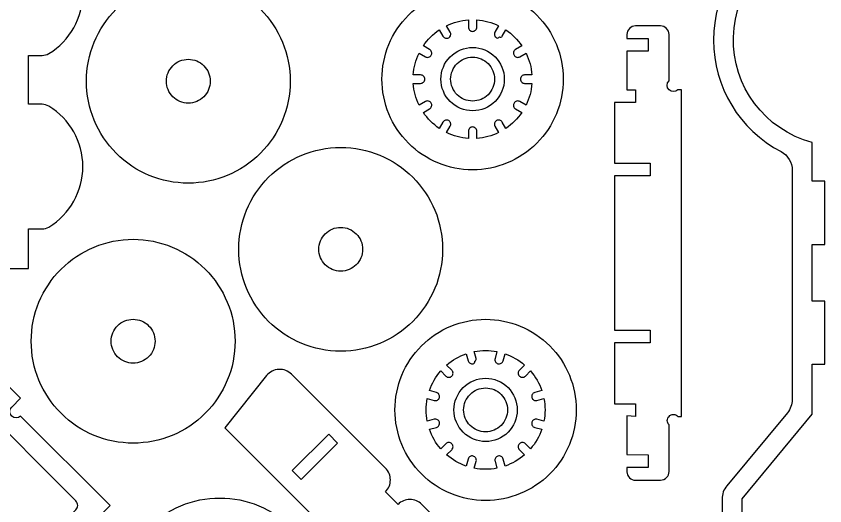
# Model space of a CAD drawing. Extents: x 18 to 858, y 13 to 863.
# Drawn here: x 461.6 to 846.4, y 457.8 to 690.9 of the extents above; entities that cross this region are included whole.
import ezdxf

# ---------------------------------------------------------------- set-up
doc = ezdxf.new("R2010")
doc.units = 0
doc.header["$MEASUREMENT"] = 0
for name, color, linetype in [('EXTERNAL_CUT', 62, 'CONTINUOUS'), ('HOLES', 5, 'CONTINUOUS'), ('POCKET_1MM', 3, 'CONTINUOUS')]:
    doc.layers.add(name, color=color, linetype=linetype)

msp = doc.modelspace()

# ---------------------------------------------------------------- linework, layer by layer
at = {"layer": 'EXTERNAL_CUT'}
for points in [[(410.02, 570.82), (467.48, 570.82), (467.48, 589.62), (474.03, 589.62, 0.137155), (477.14, 590.49, 0.563027), (477.14, 648.02, 0.137155), (474.03, 648.89), (467.48, 648.89), (467.48, 672.18), (474.03, 672.18, 0.137155), (477.14, 673.05, 0.563027), (477.14, 730.58, 0.137155), (474.03, 731.45), (467.48, 731.45), (467.48, 750.26), (410.02, 750.26), (410.02, 703.29), (422.23, 703.29), (422.23, 697.29), (410.02, 697.29), (410.02, 623.79), (422.23, 623.79), (422.23, 617.79), (410.02, 617.79)], [(797.46, 425.22), (806.96, 425.22), (806.96, 461.15), (840.36, 501.34), (840.36, 525.24), (846.36, 525.24), (846.36, 555.24), (840.36, 555.24), (840.36, 582.24), (846.36, 582.24), (846.36, 612.24), (840.36, 612.24), (840.36, 630.7, -0.790358), (843.08, 728.92), (843.08, 746.93), (830.86, 746.93), (830.86, 741.47, -0.278811), (825.51, 732.62, 0.604622), (825.51, 626.36, -0.278811), (830.86, 617.51), (830.86, 508.39, -0.175112), (828.55, 501.99), (799.77, 467.36, 0.175112), (797.46, 460.97)], [(543.52, 611.37, -0.414214), (495.02, 659.88, -0.414214), (543.52, 708.38, -0.414214), (592.02, 659.88, -0.414214)], [(678.78, 617.73, -0.414214), (635.64, 660.87, -0.414214), (678.78, 704, -0.414214), (721.91, 660.87, -0.414214)], [(768.23, 686.18), (756.23, 686.18, 0.414214), (752.23, 682.18), (752.23, 680.18), (762.23, 680.18), (762.23, 674.18), (752.23, 674.18), (752.23, 655.81), (756.23, 655.81), (756.23, 649.81), (746.23, 649.81), (746.23, 620.84), (763.22, 620.84), (763.22, 614.84), (746.23, 614.84), (746.23, 541.34), (763.22, 541.34), (763.22, 535.34), (746.23, 535.34), (746.23, 506.37), (756.23, 506.37), (756.23, 500.37), (752.23, 500.55), (752.23, 482.18), (762.23, 481.99), (762.23, 475.99), (752.23, 475.99), (752.23, 473.99, 0.414214), (756.23, 469.99), (768.23, 469.99, 0.414214), (772.23, 474.18), (772.23, 496.31, -0.414214), (772.23, 500.37, -0.414214), (776.47, 500.37), (778.23, 500.37), (778.23, 655.81), (776.47, 655.81, -1), (772.23, 660.05), (772.23, 682.18, 0.414214)], [(616.02, 531.37, -0.414214), (567.52, 579.88, -0.414214), (616.02, 628.38, -0.414214), (664.52, 579.88, -0.414214)], [(517.27, 487.62, -0.414214), (468.77, 536.13, -0.414214), (517.27, 584.63, -0.414214), (565.77, 536.13, -0.414214)], [(715.46, 472.94, -0.414214), (654.46, 472.94, -0.414214), (654.46, 533.94, -0.414214), (715.46, 533.94, -0.414214)], [(643.31, 458.45), (637.33, 464.43, 0.414214), (637.33, 475.74), (592.66, 520.41, 0.446654), (580.77, 519.76), (560.87, 494.95), (673.83, 381.99), (698.63, 401.89, 0.446654), (699.29, 413.79), (654.62, 458.45, 0.414214)], [(558.52, 364.5, -0.414214), (510.02, 413, -0.414214), (558.52, 461.5, -0.414214), (607.02, 413, -0.414214)]]:
    msp.add_lwpolyline(points, format="xyb", close=True, dxfattribs=at)
msp.add_lwpolyline([(485.79, 437.48), (506.27, 457.96), (463.73, 500.5, -1), (459.49, 504.74), (463.73, 508.99), (430.42, 542.3)], format="xyb", dxfattribs=at)
at = {"layer": 'HOLES'}
for points in [[(543.52, 649.44, -0.414214), (533.08, 659.88, -0.414214), (543.52, 670.32, -0.414214), (553.96, 659.88, -0.414214)], [(678.78, 650.43, -0.414214), (668.34, 660.87, -0.414214), (678.78, 671.31, -0.414214), (689.22, 660.87, -0.414214)], [(616.02, 569.44, -0.414214), (605.58, 579.88, -0.414214), (616.02, 590.32, -0.414214), (626.46, 579.88, -0.414214)], [(517.27, 525.69, -0.414214), (506.83, 536.13, -0.414214), (517.27, 546.57, -0.414214), (527.71, 536.13, -0.414214)], [(692.35, 496.05, -0.414214), (677.58, 496.05, -0.414214), (677.58, 510.82, -0.414214), (692.35, 510.82, -0.414214)], [(490.01, 460.08), (441.42, 508.68, 0.414214), (437.18, 508.68), (413.03, 484.53, 0.414214), (413.03, 480.29), (461.62, 431.69, 0.414214), (465.86, 431.69), (490.01, 455.84, 0.414214)]]:
    msp.add_lwpolyline(points, format="xyb", close=True, dxfattribs=at)
msp.add_lwpolyline([(614.56, 487.65), (610.32, 491.9), (592.96, 474.54), (597.21, 470.3)], close=True, dxfattribs=at)
at = {"layer": 'POCKET_1MM'}
for points in [[(691.53, 680.95, 0.414214), (692.89, 681.31), (694.62, 684.3, -0.095807), (702.21, 676.71), (699.22, 674.98, 0.414214), (698.49, 672.25, 0.414214), (701.22, 671.52), (704.21, 673.24, -0.095807), (706.99, 662.87), (703.54, 662.87, 0.414214), (701.54, 660.87, 0.414214), (703.54, 658.87), (706.99, 658.87, -0.095807), (704.21, 648.49), (701.22, 650.22, 0.414214), (698.49, 649.49, 0.414214), (699.22, 646.75), (702.21, 645.03, -0.095807), (694.62, 637.43), (692.89, 640.42, 0.414214), (690.16, 641.15, 0.414214), (689.43, 638.42), (691.15, 635.43, -0.095807), (680.78, 632.65), (680.78, 636.11, 0.414214), (678.78, 638.11, 0.414214), (676.78, 636.11), (676.78, 632.65, -0.095807), (666.4, 635.43), (668.13, 638.42, 0.414214), (667.4, 641.15, 0.414214), (664.66, 640.42), (662.94, 637.43, -0.095807), (655.34, 645.03), (658.33, 646.75, 0.414214), (659.07, 649.49, 0.414214), (656.33, 650.22), (653.34, 648.49, -0.095807), (650.56, 658.87), (654.02, 658.87, 0.414214), (656.02, 660.87, 0.414214), (654.02, 662.87), (650.56, 662.87, -0.095807), (653.34, 673.24), (656.33, 671.52, 0.414214), (659.07, 672.25, 0.414214), (658.33, 674.98), (655.34, 676.71, -0.095807), (662.94, 684.3), (664.66, 681.31, 0.414214), (667.4, 680.58, 0.414214), (668.13, 683.31), (666.4, 686.3, -0.095807), (676.78, 689.08), (676.78, 685.63, 0.414214), (678.78, 683.63, 0.414214), (680.78, 685.63), (680.78, 689.08, -0.095807), (691.15, 686.3), (689.43, 683.31, 0.414214), (690.16, 680.58, 0.414214)], [(678.78, 645.8, -0.414214), (663.71, 660.87, -0.414214), (678.78, 675.94, -0.414214), (693.85, 660.87, -0.414214)], [(679.78, 526.65, 0.414214), (680.49, 527.87), (679.59, 531.21, -0.095807), (690.33, 531.21), (689.44, 527.87, 0.414214), (690.85, 525.42, 0.414214), (693.3, 526.84), (694.2, 530.17, -0.095807), (703.5, 524.8), (701.06, 522.36, 0.414214), (701.06, 519.53, 0.414214), (703.89, 519.53), (706.33, 521.97, -0.095807), (711.7, 512.67), (708.36, 511.78, 0.414214), (706.95, 509.33, 0.414214), (709.4, 507.91), (712.73, 508.81, -0.095807), (712.73, 498.07), (709.4, 498.96, 0.414214), (706.95, 497.55, 0.414214), (708.36, 495.1), (711.7, 494.2, -0.095807), (706.33, 484.9), (703.89, 487.34, 0.414214), (701.06, 487.34, 0.414214), (701.06, 484.51), (703.5, 482.07, -0.095807), (694.2, 476.7), (693.3, 480.04, 0.414214), (690.85, 481.45, 0.414214), (689.44, 479), (690.33, 475.67, -0.095807), (679.59, 475.67), (680.49, 479, 0.414214), (679.07, 481.45, 0.414214), (676.62, 480.04), (675.73, 476.7, -0.095807), (666.43, 482.07), (668.87, 484.51, 0.414214), (668.87, 487.34, 0.414214), (666.04, 487.34), (663.6, 484.9, -0.095807), (658.23, 494.2), (661.56, 495.1, 0.414214), (662.98, 497.55, 0.414214), (660.53, 498.96), (657.19, 498.07, -0.095807), (657.19, 508.81), (660.53, 507.91, 0.414214), (662.98, 509.33, 0.414214), (661.56, 511.78), (658.23, 512.67, -0.095807), (663.6, 521.97), (666.04, 519.53, 0.414214), (668.87, 519.53, 0.414214), (668.87, 522.36), (666.43, 524.8, -0.095807), (675.73, 530.17), (676.62, 526.84, 0.414214), (679.07, 525.42, 0.414214)], [(695.62, 492.78, -0.414214), (674.31, 492.78, -0.414214), (674.31, 514.09, -0.414214), (695.62, 514.09, -0.414214)]]:
    msp.add_lwpolyline(points, format="xyb", close=True, dxfattribs=at)

doc.saveas('drawing.dxf')
